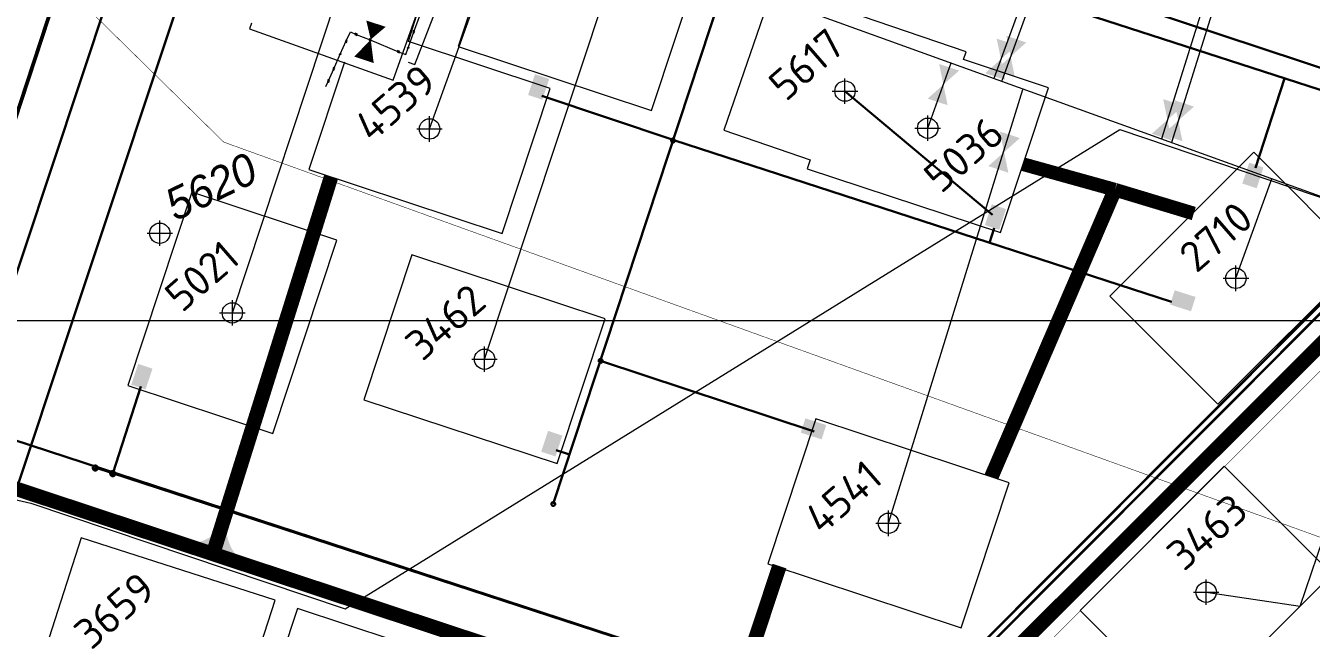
# Model space of a CAD drawing. Header units: millimetres. Extents: x 519 to 9564855, y -810 to 5021775.
# Drawn here: x 9539314 to 9539819, y 4996879 to 4997116 of the extents above; entities that cross this region are included whole.
import ezdxf

# ---------------------------------------------------------------- set-up
doc = ezdxf.new("R2010")
doc.units = ezdxf.units.MM
doc.header["$LTSCALE"] = 2
doc.header["$MEASUREMENT"] = 0
doc.header["$PDMODE"] = 2
doc.header["$PDSIZE"] = 5
doc.linetypes.add('ACAD_ISO02W100', pattern=[15, 12, -3])
for name, color, linetype, lineweight in [('200 скв. на 2010 год', 61, 'Continuous', 0), ('PPLINE_GAS', 4, 'GAS_LINE', 30), ('SteamInjInfrastructure', 25, 'Continuous', 100), ('Скв на 2025 допы от ХеКай', 204, 'Continuous', 0), ('Электро', 1, 'Continuous', 30), ('Электроснаб', 1, 'Continuous', 18), ('Электроснабжене', 1, 'Continuous', 18)]:
    doc.layers.add(name, color=color, linetype=linetype, lineweight=lineweight)
for name, color, linetype in [('Existing roads', 41, 'Continuous'), ('FIBERGLASS', 212, 'Continuous'), ('Gaz', 4, 'Continuous'), ('GRID_PULKOVO', 7, 'Continuous'), ('OilColl&Flowlines', 3, 'Continuous'), ('Stage VII wells', 9, 'Continuous'), ('Stage8 wlls text', 7, 'Continuous'), ('vodovod', 5, 'Continuous'), ('Скважины  2018 года', 7, 'Continuous'), ('Скважины - Конфликты наземки', 92, 'Continuous')]:
    doc.layers.add(name, color=color, linetype=linetype)
doc.styles.add('92051501$0$STANDARD', font='simplex.shx')
doc.styles.add('Elect', font='isocpeur.ttf')
doc.styles.add('GeoApp', font='', dxfattribs={"height": 1})
doc.styles.get("Standard").update_dxf_attribs({"font": 'isocpeur.ttf', "width": 0.5})
doc.styles.get('GeoApp').set_extended_font_data('D431', italic=True)
doc.linetypes.add('CAB', pattern='A,0.7,-0.43403,["K",Standard,S=0.9,R=0,X=-0.4,Y=-0.3],-0.8', length=1.93403)
doc.linetypes.add('g5_121_g', pattern='A,4,-0.4,["Г",GeoApp,S=1,R=0,X=0,Y=-0.5],-1.2,12', length=17.6)
doc.linetypes.add('GAS_LINE', pattern='A,0.5,-0.2,["G",92051501$0$STANDARD,S=0.1,R=0,X=-0.1,Y=-0.05],-0.05', length=0.75)
doc.linetypes.add('WTR_LINE', pattern='A,0.5,-0.2,["W",92051501$0$STANDARD,S=0.1,R=0,X=-0.1,Y=-0.05],-0.05', length=0.75)

msp = doc.modelspace()

# ---------------------------------------------------------------- hatches: boundary and pattern name
at = {"layer": 'Existing roads', "lineweight": 0}
h = msp.add_hatch(color=256, dxfattribs=at)
h.paths.add_polyline_path([(9539391.19525, 4996917.02259), (9539392.78248, 4996916.42583, 0.155118741), (9539397.31514, 4996906.88882), (9539388.75954, 4996909.64196)])
h.paths.add_polyline_path([(9539389.66954, 4996917.59622), (9539391.19525, 4996917.02259), (9539388.75954, 4996909.64196), (9539379.96361, 4996912.47244, 0.161550784)])
at = {"layer": 'Электро', "ltscale": 0.5}
for points in [[(9539511.1863, 4997088.64517), (9539516.79853, 4997086.78818), (9539519.50576, 4997094.97004), (9539513.89352, 4997096.82703)], [(9539791.807, 4997053.8466), (9539797.41923, 4997051.98962), (9539800.12646, 4997060.17148), (9539794.51422, 4997062.02846)], [(9539690.66217, 4997037.50355), (9539696.2744, 4997035.64656), (9539698.98163, 4997043.82842), (9539693.36939, 4997045.6854)], [(9539355.30003, 4996974.76562), (9539360.91226, 4996972.90863), (9539363.61949, 4996981.09049), (9539358.00726, 4996982.94748)], [(9539516.33754, 4996948.45274), (9539521.94977, 4996946.59576), (9539524.657, 4996954.77762), (9539519.04477, 4996956.6346)]]:
    msp.add_hatch(color=256, dxfattribs=at).paths.add_polyline_path(points)
at = {"layer": 'Электро', "ltscale": 7.5}
for points in [[(9539765.23471, 4997011.89019), (9539763.43895, 4997006.25806), (9539771.6498, 4997003.64009), (9539773.44557, 4997009.27221)], [(9539620.11139, 4996961.5454), (9539618.31563, 4996955.91328), (9539626.52648, 4996953.2953), (9539628.32225, 4996958.92743)]]:
    msp.add_hatch(color=256, dxfattribs=at).paths.add_polyline_path(points)
at = {"layer": 'Электроснаб', "lineweight": 0, "ltscale": 0.5}
for points in [[(9539511.1863, 4997088.64517), (9539516.79853, 4997086.78818), (9539519.50576, 4997094.97004), (9539513.89352, 4997096.82703)], [(9539791.807, 4997053.8466), (9539797.41923, 4997051.98962), (9539800.12646, 4997060.17148), (9539794.51422, 4997062.02846)], [(9539690.66217, 4997037.50355), (9539696.2744, 4997035.64656), (9539698.98163, 4997043.82842), (9539693.36939, 4997045.6854)], [(9539355.30003, 4996974.76562), (9539360.91226, 4996972.90863), (9539363.61949, 4996981.09049), (9539358.00726, 4996982.94748)], [(9539516.33754, 4996948.45274), (9539521.94977, 4996946.59576), (9539524.657, 4996954.77762), (9539519.04477, 4996956.6346)]]:
    msp.add_hatch(color=1, dxfattribs=at).paths.add_polyline_path(points)
at = {"layer": 'Электроснаб', "lineweight": 0, "ltscale": 7.5}
for points in [[(9539765.23471, 4997011.89019), (9539763.43895, 4997006.25806), (9539771.6498, 4997003.64009), (9539773.44557, 4997009.27221)], [(9539620.11139, 4996961.5454), (9539618.31563, 4996955.91328), (9539626.52648, 4996953.2953), (9539628.32225, 4996958.92743)]]:
    msp.add_hatch(color=1, dxfattribs=at).paths.add_polyline_path(points)
at = {"layer": 'Электроснабжене', "lineweight": 0, "ltscale": 0.5}
for points in [[(9539511.1863, 4997088.64517), (9539516.79853, 4997086.78818), (9539519.50576, 4997094.97004), (9539513.89352, 4997096.82703)], [(9539791.807, 4997053.8466), (9539797.41923, 4997051.98962), (9539800.12646, 4997060.17148), (9539794.51422, 4997062.02846)], [(9539690.66217, 4997037.50355), (9539696.2744, 4997035.64656), (9539698.98163, 4997043.82842), (9539693.36939, 4997045.6854)], [(9539355.30003, 4996974.76562), (9539360.91226, 4996972.90863), (9539363.61949, 4996981.09049), (9539358.00726, 4996982.94748)], [(9539516.33754, 4996948.45274), (9539521.94977, 4996946.59576), (9539524.657, 4996954.77762), (9539519.04477, 4996956.6346)]]:
    msp.add_hatch(color=1, dxfattribs=at).paths.add_polyline_path(points)
at = {"layer": 'Электроснабжене', "lineweight": 0, "ltscale": 7.5}
for points in [[(9539765.23471, 4997011.89019), (9539763.43895, 4997006.25806), (9539771.6498, 4997003.64009), (9539773.44557, 4997009.27221)], [(9539620.11139, 4996961.5454), (9539618.31563, 4996955.91328), (9539626.52648, 4996953.2953), (9539628.32225, 4996958.92743)]]:
    msp.add_hatch(color=1, dxfattribs=at).paths.add_polyline_path(points)

# ---------------------------------------------------------------- linework, layer by layer
at = {"lineweight": 0}
for p, q in [((9539463.983, 4997107.4415, -0.325), (9539464.217, 4997106.9185, -0.325)), ((9539437.283, 4997104.9485, -0.81), (9539437.517, 4997104.4255, -0.81))]:
    msp.add_line(p, q, dxfattribs=at)
for points, elevation in [([(9539443.89506, 4997112.05442), (9539444.122, 4997112.54124), (9539443.28795, 4997112.90338), (9539443.06569, 4997112.42039), (9539443.89506, 4997112.05442)], -0.476), ([(9539466.65097, 4997113.80447), (9539466.14752, 4997113.99161), (9539465.85347, 4997113.1312), (9539466.35273, 4997112.94841), (9539466.65097, 4997113.80447)], -0.948), ([(9539440.16997, 4997110.20747), (9539439.66652, 4997110.39461), (9539439.37247, 4997109.5342), (9539439.87173, 4997109.35141), (9539440.16997, 4997110.20747)], -1.007), ([(9539449.43306, 4997109.86442), (9539449.66, 4997110.35124), (9539448.82595, 4997110.71338), (9539448.60369, 4997110.23039), (9539449.43306, 4997109.86442)], -0.962), ([(9539463.983, 4997107.4415), (9539464.295, 4997107.3165), (9539464.217, 4997106.9185), (9539463.803, 4997107.0575), (9539463.983, 4997107.4415)], -0.325), ([(9539437.283, 4997104.9485), (9539437.595, 4997104.8235), (9539437.517, 4997104.4255), (9539437.103, 4997104.5645), (9539437.283, 4997104.9485)], -0.81), ([(9539460.55306, 4997105.25342), (9539460.78, 4997105.74024), (9539459.94595, 4997106.10238), (9539459.72369, 4997105.61939), (9539460.55306, 4997105.25342)], -0.991), ([(9539435.21697, 4997099.21847), (9539434.71352, 4997099.40561), (9539434.41947, 4997098.5452), (9539434.91873, 4997098.36241), (9539435.21697, 4997099.21847)], -1.007), ([(9539433.19297, 4997094.53147), (9539432.68952, 4997094.71861), (9539432.39547, 4997093.8582), (9539432.89473, 4997093.67541), (9539433.19297, 4997094.53147)], -0.975)]:
    msp.add_lwpolyline(points, dxfattribs=dict(at, elevation=elevation))
at = {"layer": '200 скв. на 2010 год', "color": 0, "linetype": 'ByBlock', "lineweight": 0}
for points in [[(9539402.47436, 4997116.83422), (9539401.70376, 4997114.6701), (9539458.24976, 4997094.53524), (9539485.09624, 4997169.9299), (9539428.55024, 4997190.06476), (9539422.6688, 4997173.54753)], [(9539621.98256, 4997063.18612), (9539620.78202, 4997059.67759), (9539696.76255, 4997034.53701), (9539715.61798, 4997091.52241), (9539682.21562, 4997102.57464)]]:
    msp.add_lwpolyline(points, dxfattribs=at)
for points in [[(9539483.68202, 4997107.67759), (9539559.66255, 4997082.53701), (9539578.51798, 4997139.52241), (9539502.53745, 4997164.66299)], [(9539796.38728, 4997066.11523), (9539739.78094, 4997009.53952), (9539782.21272, 4996967.08477), (9539838.81906, 4997023.66048)], [(9539379.07759, 4997050.41798), (9539353.93701, 4996974.43745), (9539410.92241, 4996955.58202), (9539436.06299, 4997031.56255)], [(9539446.68202, 4996968.87759), (9539522.66255, 4996943.73701), (9539541.51798, 4997000.72241), (9539465.53745, 4997025.86299)], [(9539770.57564, 4996843.6758), (9539827.11005, 4996900.32338), (9539784.62437, 4996942.7242), (9539728.08995, 4996886.07662)], [(9539411.78532, 4996890.11216), (9539335.60044, 4996914.6265), (9539317.21468, 4996857.48784), (9539393.39956, 4996832.9735)], [(9539401.78202, 4996829.77759), (9539477.76255, 4996804.63701), (9539496.61798, 4996861.62241), (9539420.63745, 4996886.76299)]]:
    msp.add_lwpolyline(points, close=True, dxfattribs=at)
at = {"layer": '200 скв. на 2010 год', "color": 0, "lineweight": 0}
msp.add_lwpolyline([(9539464.21052, 4997109.655), (9539468.40772, 4997123.12785)], dxfattribs=at)
at = {"layer": '200 скв. на 2010 год', "color": 0, "linetype": 'ByBlock', "lineweight": 0}
for centre in [(9539668.2, 4997075.6), (9539789.3, 4997016.6), (9539395, 4997003), (9539494.1, 4996984.8), (9539777.6, 4996893.2)]:
    msp.add_circle(centre, 4, dxfattribs=at)
for p in [(9539668.2, 4997075.6), (9539789.3, 4997016.6), (9539395, 4997003), (9539494.1, 4996984.8), (9539777.6, 4996893.2)]:
    msp.add_point(p, dxfattribs=at)
at = {"layer": 'Existing roads', "lineweight": 0, "const_width": 5.4}
for points in [[(9539741.76383, 4997051.41901), (9539705.64048, 4997061.46593)], [(9539772.72881, 4997042.07038), (9539741.83892, 4997051.39813)]]:
    msp.add_lwpolyline(points, dxfattribs=at)
at = {"layer": 'Existing roads', "lineweight": 0, "const_width": 5.7, "flags": 128}
for points in [[(9539433.81816, 4997056.48696), (9539387.38507, 4996908.23786)], [(9539741.99269, 4997051.95099), (9539693.20595, 4996938.54256)], [(9539846.1952, 4997014.16799), (9539301.24841, 4996469.49043)], [(9539236.46772, 4996958.23095), (9539449.06998, 4996887.80402), (9539656.82581, 4996818.98253), (9539807.89022, 4996768.94072), (9540053.71781, 4996687.50752), (9540302.17255, 4996605.23744), (9540547.4836, 4996524.01212), (9540969.95656, 4996384.12644), (9541372.67546, 4996250.78157)], [(9539609.9468, 4996903.47308), (9539589.38274, 4996841.32382)]]:
    msp.add_lwpolyline(points, dxfattribs=at)
at = {"layer": 'FIBERGLASS', "lineweight": 0, "const_width": 1}
for points in [[(9535085.72343, 4997637.29764), (9537983.34114, 4996705.15232), (9538036.41897, 4996871.78691), (9539300.70304, 4996479.46424), (9539854.97263, 4997035.43373), (9541157.78752, 4996595.10264)], [(9537068.05, 4997002.22187), (9537981.72, 4996708.3), (9538034.79, 4996874.91), (9539300, 4996482.3), (9539854.3, 4997038.3), (9541302.5903, 4996549.89746), (9542161.1, 4996901.3), (9542450.6, 4996805.7), (9542706.4, 4996882.9), (9542843.8, 4997304.1), (9543427.4, 4997108.5), (9543551.3, 4997487.2), (9544168.068, 4997275.346), (9544226.79603, 4997449.75375)]]:
    msp.add_lwpolyline(points, dxfattribs=at)
at = {"layer": 'Gaz', "linetype": 'GAS_LINE', "lineweight": 0, "ltscale": 5, "elevation": -0.81}
msp.add_lwpolyline([(9539431.756, 4997092.028), (9539432.801, 4997094.234), (9539434.825, 4997098.921), (9539437.4, 4997104.687), (9539439.778, 4997109.91), (9539441.397, 4997113.504), (9539443.63, 4997112.469), (9539449.168, 4997110.279), (9539460.288, 4997105.668), (9539463.158, 4997104.578), (9539464.1, 4997107.18), (9539466.259, 4997113.507), (9539468.398, 4997119.169), (9539470.442, 4997124.789), (9539472.417, 4997130.428), (9539474.57, 4997136.247), (9539476.564, 4997141.788), (9539478.559, 4997147.544), (9539480.65, 4997153.109), (9539482.66, 4997158.827), (9539484.504, 4997164.419)], dxfattribs=at)
at = {"layer": 'GRID_PULKOVO', "lineweight": 0}
msp.add_line((9533000, 4997000), (9548000, 4997000), dxfattribs=at)
at = {"layer": 'OilColl&Flowlines', "color": 3, "linetype": 'ByBlock', "lineweight": 0, "ltscale": 5}
for p, q in [((9539846.83316, 4997335.53668), (9539763.94037, 4997069.99335, 0)), ((9539842.16275, 4997333.95206), (9539760.0318, 4997071.40599, 0)), ((9539743.7, 4997222.2), (9539697.30989, 4997094.25369, 0)), ((9539735.9, 4997210.1), (9539694.23537, 4997095.18625, 0)), ((9539431.55762, 4997190.12368), (9539852.22318, 4997038.08603, 0)), ((9539395, 4997003), (9539453.8899, 4997180.97863)), ((9539472.5, 4997075.3), (9539504.31551, 4997163.8274)), ((9539494.1, 4996984.8), (9539548.10074, 4997148.00247)), ((9539668.2, 4997075.6), (9539677.42317, 4997101.26254, 0)), ((9539652.8, 4996920.3), (9539705.57491, 4997090.78722, 0)), ((9539789.3, 4997016.6), (9539803.33524, 4997055.65496, 0)), ((9539814.53787, 4996887.72604), (9539864.2885, 4997034.92405)), ((9539777.6, 4996893.2), (9539814.53787, 4996887.72604))]:
    msp.add_line(p, q, dxfattribs=at)
at = {"layer": 'OilColl&Flowlines', "linetype": 'ByBlock', "lineweight": 0}
for p, q in [((9539439.28203, 4996886.69356), (9539743.71055, 4997075.13205)), ((9539743.71055, 4997075.13205), (9540361.45025, 4996865.87203)), ((9539129.49298, 4996971.03724), (9539315.7893, 4996928.17974)), ((9539315.7893, 4996928.17974), (9539439.28203, 4996886.69356))]:
    msp.add_line(p, q, dxfattribs=at)
at = {"layer": 'OilColl&Flowlines', "color": 3, "linetype": 'ByBlock', "lineweight": 0, "ltscale": 80, "const_width": 0.2}
msp.add_lwpolyline([(9539197.89382, 4997187.33847), (9539310.07041, 4997150.20079), (9539391.63452, 4997070.12939), (9540260.79153, 4996756.74505), (9540260.79153, 4996756.74505)], dxfattribs=at)
at = {"layer": 'OilColl&Flowlines', "linetype": 'ByBlock', "lineweight": 0, "elevation": 0}
msp.add_lwpolyline([(9539451.42494, 4997116.69622, 8, 0, 0), (9539449.36491, 4997110.44622, 0, 8, 0), (9539446.73783, 4997102.47585, 8, 8, 0)], format="xyseb", dxfattribs=at)
at = {"layer": 'OilColl&Flowlines', "linetype": 'ByBlock', "lineweight": 0}
for points in [[(9539703.14597, 4997108.22245, 0), (9539696.96595, 4997102.71788, 0), (9539695.28886, 4997110.82222, 0)], [(9539706.94962, 4997109.30031, 0), (9539700.7696, 4997103.79575, 0), (9539699.09252, 4997111.90009, 0)], [(9539698.64303, 4997094.61354, 0), (9539690.78592, 4997097.21332, 0), (9539696.96595, 4997102.71788, 0)], [(9539702.44668, 4997095.69141, 0), (9539694.58958, 4997098.29118, 0), (9539700.7696, 4997103.79575, 0)], [(9539680.53961, 4997098.24673, 0), (9539674.35959, 4997092.74217, 0), (9539672.6825, 4997100.84651, 0)], [(9539676.03667, 4997084.63783, 0), (9539668.17956, 4997087.2376, 0), (9539674.35959, 4997092.74217, 0)], [(9539768.56177, 4997084.42258, 0), (9539762.38175, 4997078.91801, 0), (9539760.70466, 4997087.02235, 0)], [(9539772.80059, 4997084.08379, 0), (9539766.62056, 4997078.57922, 0), (9539764.94348, 4997086.68356, 0)], [(9539764.05883, 4997070.81367, 0), (9539756.20172, 4997073.41344, 0), (9539762.38175, 4997078.91801, 0)], [(9539768.29765, 4997070.47488, 0), (9539760.44054, 4997073.07466, 0), (9539766.62056, 4997078.57922, 0)]]:
    msp.add_solid(points, dxfattribs=at)
at = {"layer": 'OilColl&Flowlines', "lineweight": 0}
for points in [[(9539704.39138, 4997071.70082), (9539698.21136, 4997066.19625), (9539696.53427, 4997074.30059)], [(9539699.88844, 4997058.09191), (9539692.03133, 4997060.69169), (9539698.21136, 4997066.19625)]]:
    msp.add_solid(points, dxfattribs=at)
at = {"layer": 'PPLINE_GAS', "linetype": 'g5_121_g'}
msp.add_lwpolyline([(9534778.5479, 4998536.78098), (9534874.18051, 4998503.20616), (9535072.84513, 4998402.39372), (9535451.90206, 4998298.75678), (9537303.35592, 4997704.5983), (9537377.97521, 4997927.57471), (9538200.14956, 4997654.43587), (9538214.55082, 4997649.50142), (9538234.24131, 4997643.04917), (9538590.1015, 4997520.55902), (9539125.3331, 4997334.13457), (9539210.91174, 4997304.42884), (9539345.38339, 4997257.75155), (9539456.46224, 4997220.86465), (9539620.38329, 4997166.42999), (9539867.53158, 4997084.35735), (9540014.59686, 4997034.46686), (9540009.45675, 4997018.26256), (9541300.177, 4996571.493), (9541398.857, 4996623.815), (9541532.03867, 4997015.00349), (9541563.89422, 4997108.93401), (9541575.96726, 4997105.29839)], dxfattribs=at)
at = {"layer": 'Stage VII wells', "color": 0, "linetype": 'ByBlock', "lineweight": 0}
msp.add_lwpolyline([(9539439.04934, 4997101.59001), (9539425.08202, 4997059.3776), (9539501.06254, 4997034.23702), (9539519.91798, 4997091.22241), (9539464.21052, 4997109.655)], dxfattribs=at)
msp.add_circle((9539472.5, 4997075.3), 4, dxfattribs=at)
msp.add_point((9539472.5, 4997075.3), dxfattribs=at)
at = {"layer": 'Stage8 wlls text', "color": 0, "linetype": 'ByBlock', "lineweight": 0}
msp.add_lwpolyline([(9539605.38202, 4996904.37759), (9539681.36255, 4996879.23701), (9539700.21798, 4996936.22241), (9539624.23745, 4996961.36299)], close=True, dxfattribs=at)
msp.add_circle((9539652.8, 4996920.3), 4, dxfattribs=at)
msp.add_point((9539652.8, 4996920.3), dxfattribs=at)
at = {"layer": 'SteamInjInfrastructure', "linetype": 'ByBlock', "lineweight": 0, "ltscale": 50, "const_width": 0.2}
msp.add_lwpolyline([(9541863.62092, 4996775.81336), (9541303.01305, 4996544.91028), (9541291.432, 4996540.01743), (9539857.77275, 4997015.6458), (9539305.61544, 4996462.66765)], dxfattribs=at)
at = {"layer": 'vodovod', "linetype": 'WTR_LINE', "lineweight": 0, "ltscale": 20, "elevation": -1.286}
msp.add_lwpolyline([(9539464.029, 4997101.609), (9539466.64, 4997100.614), (9539519.89262, 4997238.08612)], dxfattribs=at)
at = {"layer": 'Скв на 2025 допы от ХеКай', "color": 244, "linetype": 'ACAD_ISO02W100', "lineweight": 0, "true_color": 0x991b1e, "const_width": 1.5, "elevation": 23.89046}
msp.add_lwpolyline([(9534979.02349, 4997234.22329), (9534991.48963, 4997272.62823), (9535106.23171, 4997237.03287), (9535120.56024, 4997221.5405), (9535244.12576, 4997249.5346), (9537470.7969, 4996557.32601), (9537504.74657, 4996520.61879), (9537600.25634, 4996490.98969), (9537649.02056, 4996502.03736), (9538159.70206, 4996343.61342), (9538350.7216, 4996284.35522), (9538541.74114, 4996225.09702), (9538732.76507, 4996165.85294), (9538761.24948, 4996157.00101), (9538828.27048, 4996136.20971), (9538923.447, 4996105.53229), (9538983.87776, 4996085.78217), (9539109.12615, 4996467.2582), (9539371.99663, 4997269.22699), (9539580.04443, 4997902.88986), (9539655.17686, 4998179.87523), (9539745.95467, 4998456.36228), (9539768.58854, 4998525.29955), (9539771.34729, 4998524.39378)], dxfattribs=at)
at = {"layer": 'Скважины  2018 года', "color": 0, "linetype": 'ByBlock', "lineweight": 0}
msp.add_lwpolyline([(9539682.21562, 4997102.57464), (9539683.25818, 4997105.63437), (9539607.56671, 4997131.53423), (9539588.14182, 4997074.76563), (9539621.98256, 4997063.18612)], dxfattribs=at)
msp.add_circle((9539635.7, 4997090.2), 4, dxfattribs=at)
msp.add_point((9539635.7, 4997090.2), dxfattribs=at)
at = {"layer": 'Скважины - Конфликты наземки', "linetype": 'ByBlock', "lineweight": 0}
msp.add_circle((9539366.5, 4997034.3), 4, dxfattribs=at)
at = {"layer": 'Скважины - Конфликты наземки', "linetype": 'ByBlock', "lineweight": 0, "ltscale": 80}
msp.add_point((9539366.5, 4997034.3), dxfattribs=at)
at = {"layer": 'Электро'}
for p, q in [((9540127.05978, 4999480.17188, 0), (9538945.38214, 4995919.3316)), ((9540154.57009, 4999471.07195, 0.00006), (9538962.08214, 4995887.9316, 0)), ((9539490.17834, 4997198.55214), (9540752.09079, 4996788.53193)), ((9539601.48087, 4997172.19773), (9539521.0885, 4996927.89698)), ((9539796.92687, 4997060.00904), (9539808.35179, 4997095.17132)), ((9539568.50583, 4997070.86456), (9539764.01143, 4997007.34094)), ((9539694.34796, 4997036.2847), (9539692.49982, 4997030.59672)), ((9539217.64875, 4996982.91544), (9540298.89916, 4996629.69311, 0)), ((9539623.54382, 4996956.41383), (9539539.61132, 4996984.18514)), ((9539359.11394, 4996974.1178), (9539348.00293, 4996939.92163)), ((9539522.27826, 4996948.98874), (9539527.46728, 4996947.28118))]:
    msp.add_line(p, q, dxfattribs=at)
at = {"layer": 'Электро', "ltscale": 0.5}
msp.add_line((9539516.66139, 4997088.25968, 0), (9539568.55122, 4997070.85067), dxfattribs=at)
at = {"layer": 'Электро', "ltscale": 2}
msp.add_line((9539693.69223, 4997041.57877), (9539635.7, 4997090.2), dxfattribs=at)
at = {"layer": 'Электро'}
for centre, radius, start, end in [((9539568.10022, 4997070.75878), 0.75, 162, 342), ((9539568.10022, 4997070.75878), 0.75, 342, 162), ((9539539.70292, 4996984.15483), 0.75, 162, 342), ((9539539.70292, 4996984.15483), 0.75, 342, 162), ((9539341.17349, 4996942.04334), 1, 162, 342), ((9539341.17349, 4996942.04334), 1, 342, 162), ((9539341.42321, 4996941.96071), 0.5, 162.0000001, 342.0000001), ((9539341.42321, 4996941.96071), 0.5, 342.0000001, 162.0000001), ((9539347.97434, 4996939.83361), 1, 342, 161.9999999), ((9539348.00293, 4996939.92163), 0.5, 342, 162), ((9539347.97434, 4996939.83361), 1, 161.9999999, 342), ((9539348.00293, 4996939.92163), 0.5, 162, 342), ((9539521.0885, 4996927.89698), 0.75, 161.9999999, 341.9999999), ((9539521.0885, 4996927.89698), 0.75, 341.9999999, 161.9999999)]:
    msp.add_arc(centre, radius, start, end, dxfattribs=at)
at = {"layer": 'Электроснаб', "color": 1, "linetype": 'ByBlock', "lineweight": 0}
for p, q in [((9540127.05978, 4999480.17188, 0), (9538945.38214, 4995919.3316)), ((9540154.57009, 4999471.07195, 0.00006), (9538962.08214, 4995887.9316, 0)), ((9539490.17834, 4997198.55214), (9540752.09079, 4996788.53193)), ((9539341.42321, 4996941.96071), (9540298.89916, 4996629.69311, 0))]:
    msp.add_line(p, q, dxfattribs=at)
at = {"layer": 'Электроснаб', "color": 1, "lineweight": 0}
for p, q in [((9539601.48087, 4997172.19773), (9539521.0885, 4996927.89698)), ((9539796.92687, 4997060.00904), (9539808.35179, 4997095.17132)), ((9539568.50583, 4997070.86456), (9539764.01143, 4997007.34094)), ((9539694.34796, 4997036.2847), (9539692.49982, 4997030.59672)), ((9539623.54382, 4996956.41383), (9539539.61132, 4996984.18514)), ((9539359.11394, 4996974.1178), (9539348.00293, 4996939.92163)), ((9539522.27826, 4996948.98874), (9539527.46728, 4996947.28118))]:
    msp.add_line(p, q, dxfattribs=at)
at = {"layer": 'Электроснаб', "color": 1, "lineweight": 0, "ltscale": 0.5}
msp.add_line((9539516.66139, 4997088.25968, 0), (9539568.55122, 4997070.85067), dxfattribs=at)
at = {"layer": 'Электроснаб', "color": 1, "linetype": 'CAB', "lineweight": 0, "ltscale": 2}
msp.add_line((9539693.69223, 4997041.57877), (9539635.7, 4997090.2), dxfattribs=at)
at = {"layer": 'Электроснаб', "color": 1, "lineweight": 0}
for centre, radius, start, end in [((9539568.10022, 4997070.75878), 0.75, 162, 342), ((9539568.10022, 4997070.75878), 0.75, 342, 162), ((9539539.70292, 4996984.15483), 0.75, 162, 342), ((9539539.70292, 4996984.15483), 0.75, 342, 162), ((9539341.17349, 4996942.04334), 1, 162, 342), ((9539341.17349, 4996942.04334), 1, 342, 162), ((9539341.42321, 4996941.96071), 0.5, 162.0000001, 342.0000001), ((9539341.42321, 4996941.96071), 0.5, 342.0000001, 162.0000001), ((9539347.97434, 4996939.83361), 1, 342, 161.9999999), ((9539348.00293, 4996939.92163), 0.5, 342, 162), ((9539347.97434, 4996939.83361), 1, 161.9999999, 342), ((9539348.00293, 4996939.92163), 0.5, 162, 342), ((9539521.0885, 4996927.89698), 0.75, 161.9999999, 341.9999999), ((9539521.0885, 4996927.89698), 0.75, 341.9999999, 161.9999999)]:
    msp.add_arc(centre, radius, start, end, dxfattribs=at)
at = {"layer": 'Электроснабжене', "color": 1, "linetype": 'ByBlock', "lineweight": 0}
for p, q in [((9540127.05978, 4999480.17188, 0), (9538945.38214, 4995919.3316)), ((9540154.57009, 4999471.07195, 0.00006), (9538962.08214, 4995887.9316, 0)), ((9539490.17834, 4997198.55214), (9540752.09079, 4996788.53193)), ((9539341.42321, 4996941.96071), (9540298.89916, 4996629.69311, 0))]:
    msp.add_line(p, q, dxfattribs=at)
at = {"layer": 'Электроснабжене', "color": 1, "lineweight": 0}
for p, q in [((9539601.48087, 4997172.19773), (9539521.0885, 4996927.89698)), ((9539796.92687, 4997060.00904), (9539808.35179, 4997095.17132)), ((9539568.50583, 4997070.86456), (9539764.01143, 4997007.34094)), ((9539694.34796, 4997036.2847), (9539692.49982, 4997030.59672)), ((9539623.54382, 4996956.41383), (9539539.61132, 4996984.18514)), ((9539359.11394, 4996974.1178), (9539348.00293, 4996939.92163)), ((9539522.27826, 4996948.98874), (9539527.46728, 4996947.28118))]:
    msp.add_line(p, q, dxfattribs=at)
at = {"layer": 'Электроснабжене', "color": 1, "lineweight": 0, "ltscale": 0.5}
msp.add_line((9539516.66139, 4997088.25968, 0), (9539568.55122, 4997070.85067), dxfattribs=at)
at = {"layer": 'Электроснабжене', "color": 1, "linetype": 'CAB', "lineweight": 0, "ltscale": 2}
msp.add_line((9539693.69223, 4997041.57877), (9539635.7, 4997090.2), dxfattribs=at)
at = {"layer": 'Электроснабжене', "color": 1, "lineweight": 0}
for centre, radius, start, end in [((9539568.10022, 4997070.75878), 0.75, 162, 342), ((9539568.10022, 4997070.75878), 0.75, 342, 162), ((9539539.70292, 4996984.15483), 0.75, 162, 342), ((9539539.70292, 4996984.15483), 0.75, 342, 162), ((9539341.17349, 4996942.04334), 1, 162, 342), ((9539341.17349, 4996942.04334), 1, 342, 162), ((9539341.42321, 4996941.96071), 0.5, 162.0000001, 342.0000001), ((9539341.42321, 4996941.96071), 0.5, 342.0000001, 162.0000001), ((9539347.97434, 4996939.83361), 1, 342, 161.9999999), ((9539348.00293, 4996939.92163), 0.5, 342, 162), ((9539347.97434, 4996939.83361), 1, 161.9999999, 342), ((9539348.00293, 4996939.92163), 0.5, 162, 342), ((9539521.0885, 4996927.89698), 0.75, 161.9999999, 341.9999999), ((9539521.0885, 4996927.89698), 0.75, 341.9999999, 161.9999999)]:
    msp.add_arc(centre, radius, start, end, dxfattribs=at)

# ---------------------------------------------------------------- texts
at = {"layer": '200 скв. на 2010 год', "color": 0, "linetype": 'ByBlock', "lineweight": 0, "style": 'Elect'}
for s, p in [('5036', (9539673.4579, 4997049.55482)), ('2710', (9539773.74332, 4997018.30825)), ('5021', (9539375.25615, 4997002.76782)), ('3462', (9539469.68315, 4996983.58936)), ('3463', (9539768.8649, 4996901.04842)), ('3659', (9539339.56933, 4996870.1355))]:
    msp.add_text(s, height=12, rotation=41, dxfattribs=at).set_placement(p)
at = {"layer": 'Stage VII wells', "color": 0, "linetype": 'ByBlock', "lineweight": 0, "style": 'Elect'}
msp.add_text('4539', height=12, rotation=41, dxfattribs=at).set_placement((9539449.72646, 4997069.5452))
at = {"layer": 'Stage8 wlls text', "color": 0, "linetype": 'ByBlock', "lineweight": 0, "style": 'Elect'}
msp.add_text('4541', height=12, rotation=41, dxfattribs=at).set_placement((9539626.54226, 4996915.35195))
at = {"layer": 'Скважины  2018 года', "color": 0, "linetype": 'ByBlock', "lineweight": 0, "style": 'Elect'}
msp.add_text('5617', height=12, rotation=41, dxfattribs=at).set_placement((9539612.46852, 4997085.73653))
at = {"layer": 'Скважины - Конфликты наземки', "lineweight": 35, "style": 'GeoApp'}
msp.add_text('5620', height=12.5, rotation=26.0318371, dxfattribs=at).set_placement((9539372.59205, 4997038.87466))

doc.saveas('drawing.dxf')
